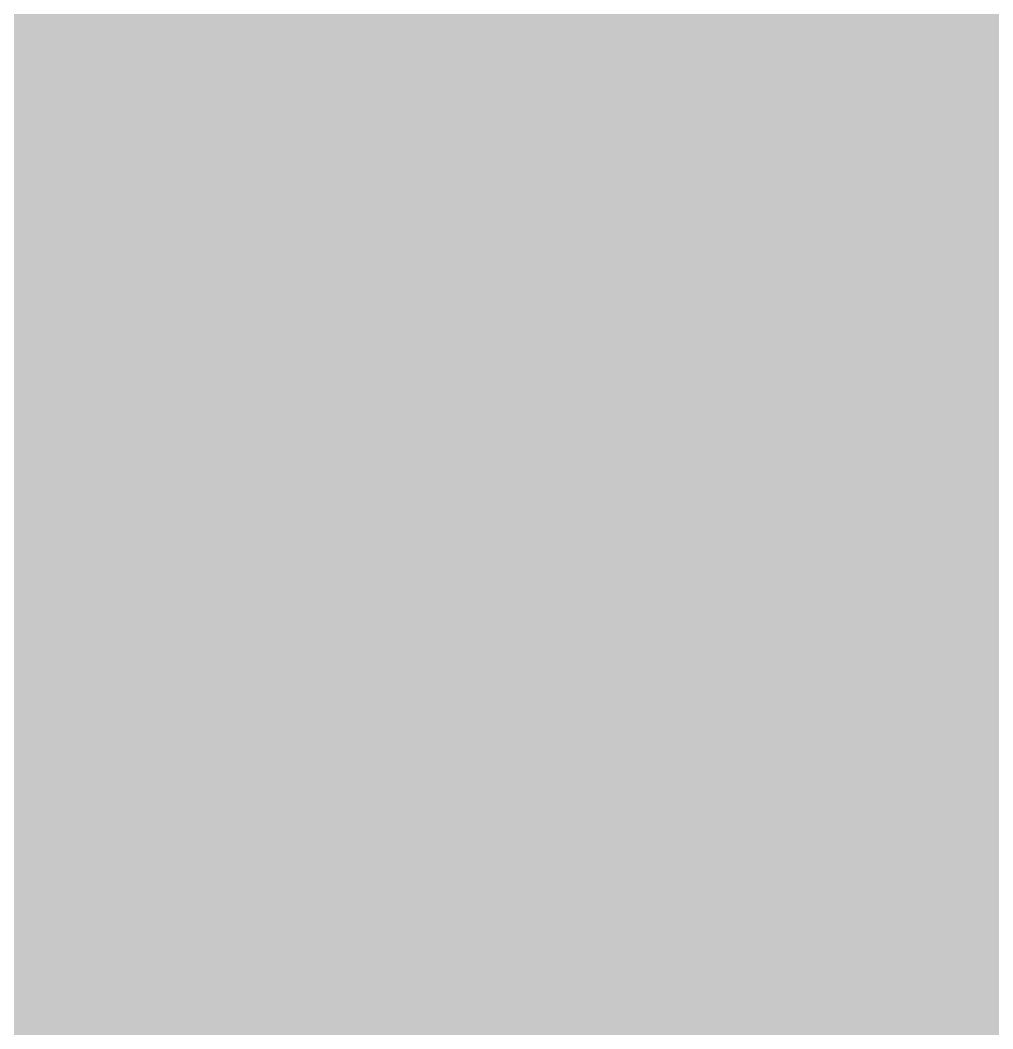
# Model space of a CAD drawing. Header units: inches. Extents: x 248001 to 248864, y 535757 to 536301.
# Drawn here: x 248082.97 to 248092.11, y 536056.95 to 536066.42 of the extents above; entities that cross this region are included whole.
import ezdxf

# ---------------------------------------------------------------- set-up
doc = ezdxf.new("R2010")
doc.units = ezdxf.units.IN
doc.header["$MEASUREMENT"] = 0
doc.layers.add('Service precinct', color=7, linetype='Continuous', lineweight=18, true_color=0x8d8958)

msp = doc.modelspace()

# ---------------------------------------------------------------- hatches: boundary and pattern name
at = {"layer": 'Service precinct', "transparency": 33554579}
h = msp.add_hatch(color=256, dxfattribs=at)
h.dxf.hatch_style = 1
h.paths.add_polyline_path([(248104.9259, 536079.6985), (248106.6567, 536082.5383), (248107.1861, 536083.6887), (248107.6131, 536085.9999), (248107.7599, 536091.4683), (248107.8034, 536091.6383), (248098.5941, 536104.803), (248098.2453, 536104.2399), (248097.1845, 536103.1151), (248092.9561, 536099.9737), (248088.3383, 536096.6493), (248084.2345, 536094.3531), (248082.3569, 536093.6303), (248078.6295, 536092.5312), (248078.2207, 536053.364), (248079.0833, 536051.5157), (248079.0593, 536050.9537), (248082.0586, 536052.338), (248086.3311, 536052.7128), (248091.578, 536052.5628), (248092.9415, 536049.4384), (248092.9525, 536049.6243), (248093.2315, 536050.7405), (248094.1671, 536052.7225), (248094.9517, 536053.9489), (248095.7511, 536055.1983), (248096.9933, 536056.6167), (248098.5299, 536057.9769), (248100.4969, 536059.7181), (248101.2557, 536060.6567), (248101.7593, 536061.5941), (248102.1475, 536063.1939), (248102.5345, 536067.7961), (248103.0229, 536069.2377), (248104.6785, 536072.7929), (248105.0541, 536074.7733), (248104.4727, 536078.0681)])
h = msp.add_hatch(color=256, dxfattribs=at)
h.dxf.hatch_style = 1
h.paths.add_polyline_path([(248104.9259, 536079.6985), (248106.6567, 536082.5383), (248107.1861, 536083.6887), (248107.6131, 536085.9999), (248107.7599, 536091.4683), (248107.8034, 536091.6383), (248098.5941, 536104.803), (248098.2453, 536104.2399), (248097.1845, 536103.1151), (248092.9561, 536099.9737), (248088.3383, 536096.6493), (248084.2345, 536094.3531), (248082.3569, 536093.6303), (248078.6295, 536092.5312), (248078.2207, 536053.364), (248079.0833, 536051.5157), (248079.0593, 536050.9537), (248082.0586, 536052.338), (248086.3311, 536052.7128), (248091.578, 536052.5628), (248092.9415, 536049.4384), (248092.9525, 536049.6243), (248093.2315, 536050.7405), (248094.1671, 536052.7225), (248094.9517, 536053.9489), (248095.7511, 536055.1983), (248096.9933, 536056.6167), (248098.5299, 536057.9769), (248100.4969, 536059.7181), (248101.2557, 536060.6567), (248101.7593, 536061.5941), (248102.1475, 536063.1939), (248102.5345, 536067.7961), (248103.0229, 536069.2377), (248104.6785, 536072.7929), (248105.0541, 536074.7733), (248104.4727, 536078.0681)])

doc.saveas('drawing.dxf')
